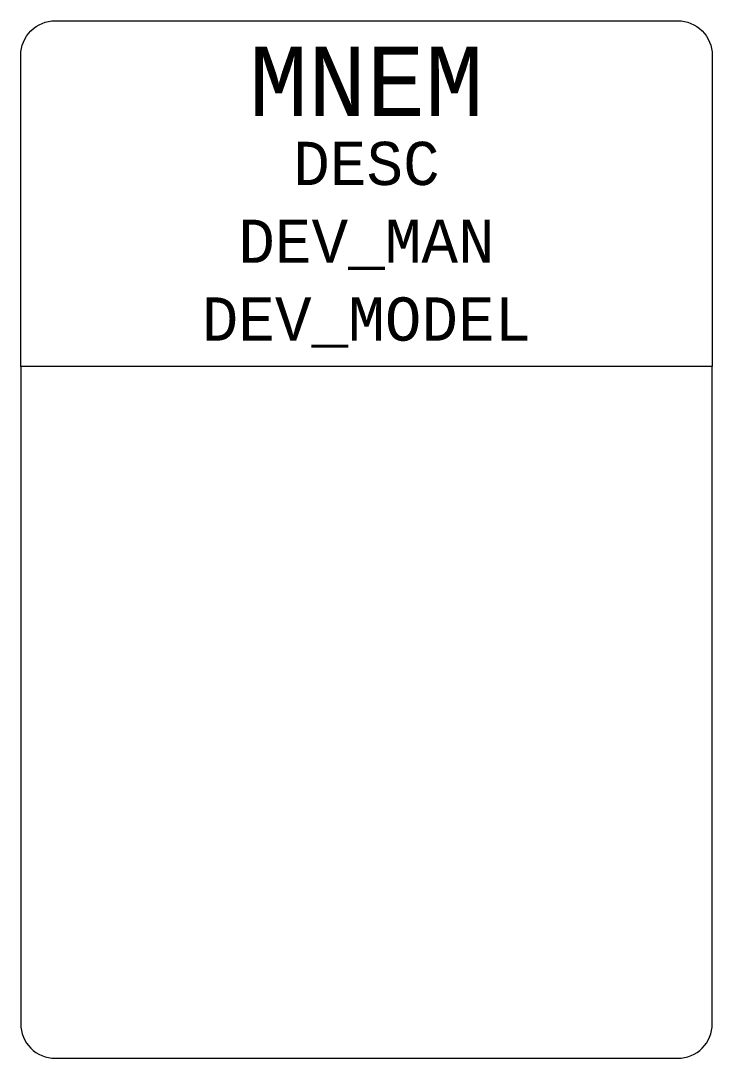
# Model space of a CAD drawing. Header units: millimetres. Extents: x -20 to 20, y -60 to 0.
import ezdxf
from ezdxf.enums import TextEntityAlignment as Align

# ---------------------------------------------------------------- set-up
doc = ezdxf.new("R2010")
doc.units = ezdxf.units.MM
doc.layers.add('AV-DEVICE', color=145, linetype='Continuous')
doc.layers.add('AV-TEXT', color=2, linetype='Continuous')
doc.styles.add('CURT STANDARD', font='consola.ttf')

msp = doc.modelspace()

# ---------------------------------------------------------------- linework, layer by layer
at = {"layer": 'AV-DEVICE'}
for p, q in [((-20, -20), (-20, -58)), ((20, -58), (20, -20)), ((-18, -60), (18, -60))]:
    msp.add_line(p, q, dxfattribs=at)
msp.add_lwpolyline([(-18, 0), (18, 0, -0.414214), (20, -2), (20, -20), (-20, -20), (-20, -2, -0.414214)], format="xyb", close=True, dxfattribs=at)
for centre, start, end in [((-18, -58), 180, 270), ((18, -58), 270, 0)]:
    msp.add_arc(centre, 2, start, end, dxfattribs=at)

# ---------------------------------------------------------------- texts
at = {"layer": 'AV-TEXT', "style": 'CURT STANDARD'}
for tag, text, height, p in [('MNEM', 'AV-01', 4, (0, -5.5)), ('DESC', '', 2.5, (0, -9.5)), ('DEV_MAN', '', 2.5, (0, -14)), ('DEV_MODEL', '', 2.5, (0, -18.5))]:
    msp.add_attdef(tag, text=text, height=height, dxfattribs=at).set_placement(p, align=Align.CENTER)

doc.saveas('drawing.dxf')
